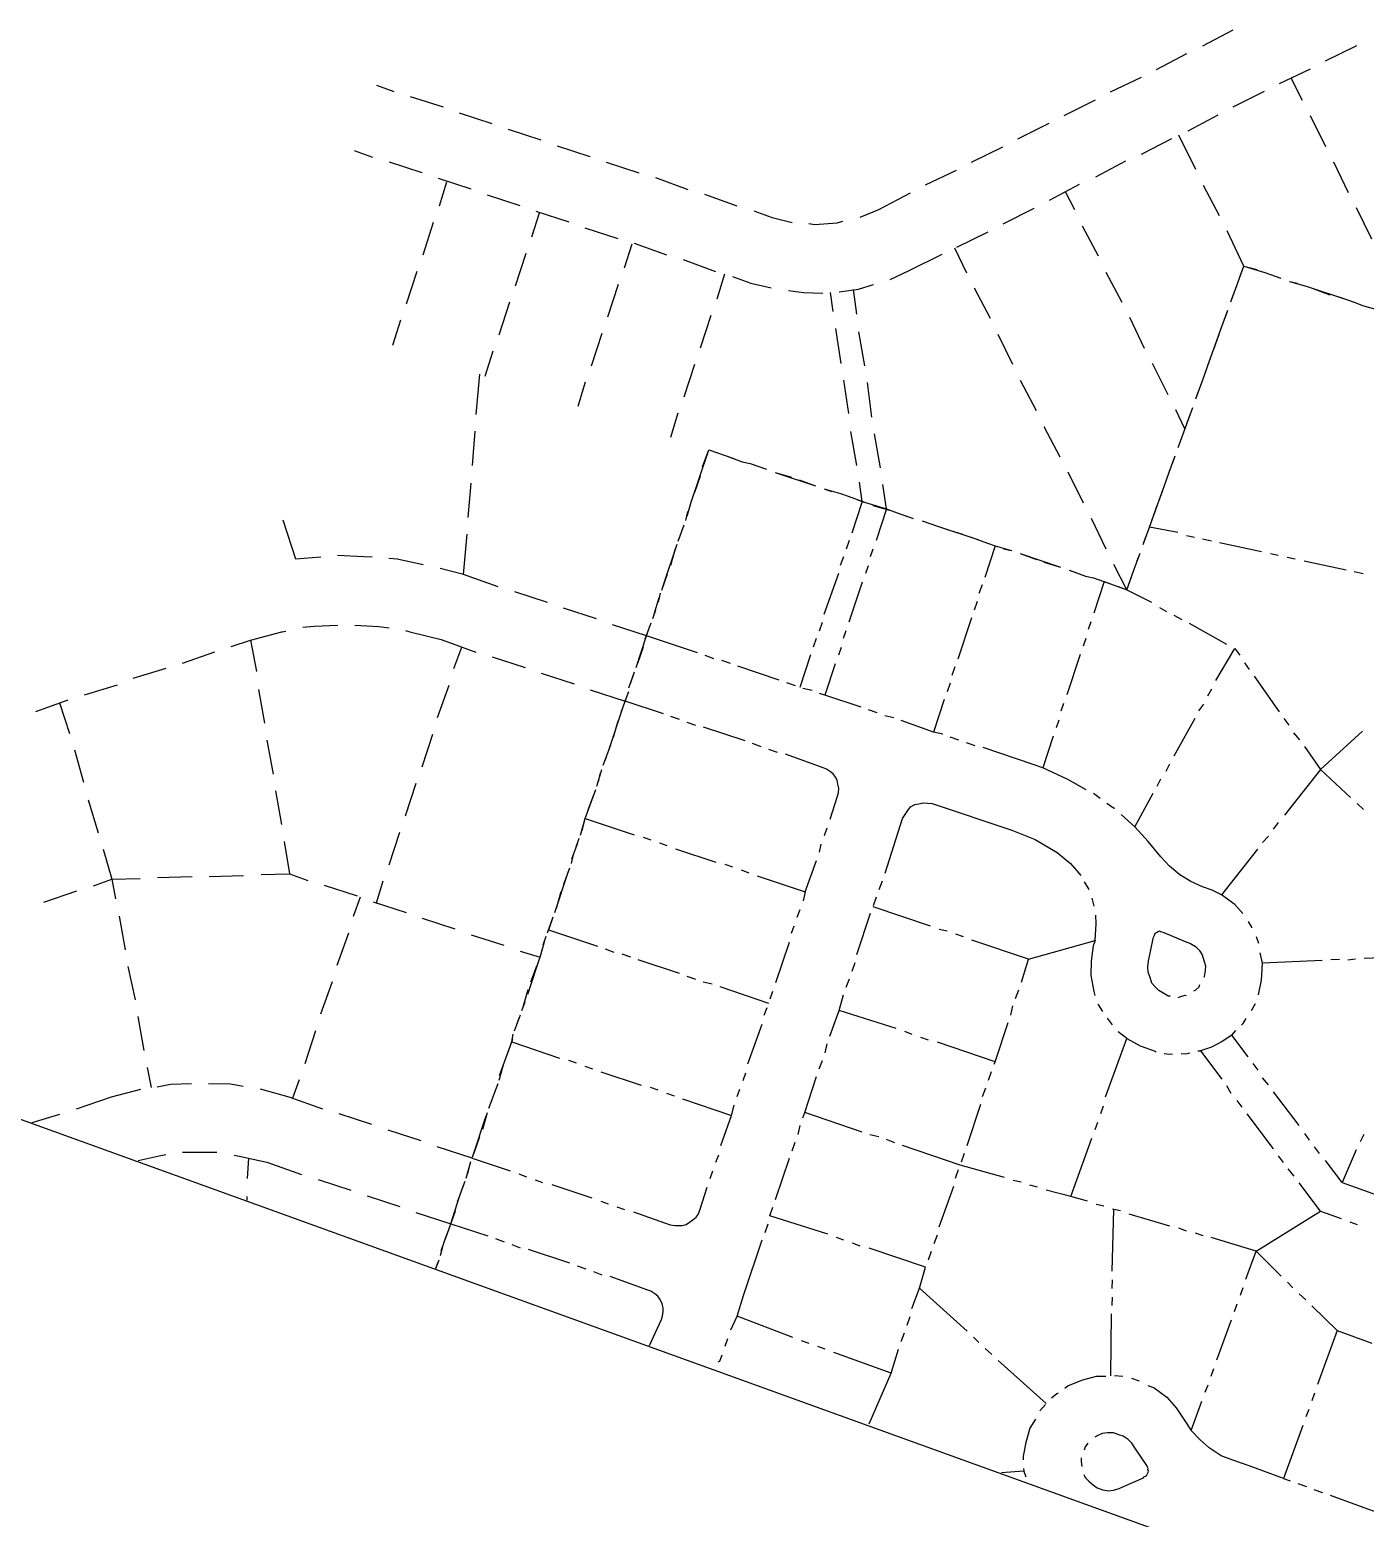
# Model space of a CAD drawing. Header units: feet. Extents: x 2484883 to 2491360, y 414166 to 419420.
# Drawn here: x 2485904 to 2487220, y 415310 to 416778 of the extents above; entities that cross this region are included whole.
import ezdxf

# ---------------------------------------------------------------- set-up
doc = ezdxf.new("R2010")
doc.units = ezdxf.units.FT
doc.layers.add('EXISTING_DETAIL', color=9, linetype='Continuous')
doc.layers.add('SITE_BASE', color=8, linetype='Continuous')

msp = doc.modelspace()

# ---------------------------------------------------------------- linework, layer by layer
at = {"layer": 'EXISTING_DETAIL'}
for p, q in [((2487129.8, 416535.7), (2487137.3, 416533)), ((2487145.8, 416529.9), (2487153.6, 416528.3)), ((2487162.1, 416525.2), (2487201.9, 416512)), ((2487088, 416509.9), (2487090.7, 416517.4)), ((2487210.4, 416509), (2487217.8, 416506.3)), ((2487082.3, 416494), (2487085, 416501.4)), ((2487065, 416446.1), (2487079.2, 416485.4)), ((2487059.2, 416430.1), (2487061.9, 416437.6)), ((2487053.4, 416414.2), (2487056.1, 416421.6)), ((2487036.1, 416366.3), (2487050.4, 416405.7)), ((2487030.4, 416350.4), (2487033, 416357.8)), ((2486606.4, 416352.1), (2486614.2, 416350.5)), ((2486622.7, 416347.4), (2486630.2, 416344.7)), ((2486638.7, 416341.6), (2486678.4, 416328.4)), ((2487024.6, 416334.4), (2487027.3, 416341.8)), ((2486687, 416325.4), (2486694.4, 416322.7)), ((2486703.3, 416320.7), (2486710.7, 416318)), ((2486550.6, 416294.1), (2486552.6, 416303)), ((2486724.6, 416313), (2486714.5, 416281.7)), ((2486748.4, 416305.6), (2486738.3, 416274.3)), ((2486544.8, 416278.1), (2486547.9, 416286.7)), ((2486767.5, 416298.7), (2486774.9, 416296)), ((2486783.8, 416293.9), (2486791.3, 416291.3)), ((2486799.8, 416288.2), (2486839.5, 416275)), ((2487035.8, 416282.2), (2487007.7, 416287.6)), ((2486528.5, 416229.9), (2486542.1, 416270.7)), ((2486711.8, 416274.3), (2486708.7, 416265.8)), ((2487001.5, 416270.6), (2487004.2, 416278)), ((2487052.1, 416277.5), (2487044.3, 416279.2)), ((2487068.9, 416273.9), (2487060, 416275.9)), ((2487118, 416263.3), (2487076.7, 416272.3)), ((2486706, 416258.3), (2486702.9, 416249.8)), ((2486735.2, 416265.8), (2486732.5, 416258.4)), ((2486864, 416266.2), (2486871.8, 416264.5)), ((2486880.3, 416261.5), (2486920.1, 416248.3)), ((2486995.7, 416254.6), (2486998.4, 416262.1)), ((2487134.7, 416259.7), (2487126.9, 416261.3)), ((2487151.4, 416256.1), (2487143.6, 416257.7)), ((2486701.3, 416242), (2486686.7, 416201.6)), ((2486730.5, 416249.5), (2486727.8, 416242)), ((2486928.6, 416245.2), (2486936, 416242.5)), ((2487201.6, 416245.1), (2487160.3, 416254)), ((2487218.3, 416241.5), (2487209.4, 416243.5)), ((2486724.7, 416233.5), (2486711.5, 416193.8)), ((2486842.7, 416230.6), (2486839.6, 416222.1)), ((2486944.6, 416239.4), (2486952.4, 416237.8)), ((2486963, 416234), (2486952.9, 416202.7)), ((2486985.4, 416225.9), (2487009.7, 416213.5)), ((2486523.8, 416213.6), (2486525.9, 416222.4)), ((2486838, 416214.2), (2486834.9, 416205.7)), ((2486518.1, 416197.6), (2486521.2, 416206.1)), ((2486832.2, 416198.3), (2486818.7, 416157.5)), ((2487017.5, 416208.3), (2487024.5, 416204.5)), ((2487031.6, 416200.8), (2487039.7, 416196.6)), ((2486685.1, 416193.7), (2486682, 416185.2)), ((2486708.5, 416185.3), (2486705.8, 416177.8)), ((2486949.9, 416194.2), (2486947.2, 416186.8)), ((2487046.8, 416192.9), (2487083.8, 416172.3)), ((2486562.3, 416163.6), (2486511.9, 416180.6)), ((2486679.3, 416177.8), (2486676.2, 416169.3)), ((2486703.8, 416168.9), (2486701.1, 416161.5)), ((2486945.1, 416177.9), (2486942.5, 416170.4)), ((2486578.3, 416157.8), (2486569.7, 416160.9)), ((2486594.6, 416153.1), (2486586.1, 416156.2)), ((2486673.5, 416161.8), (2486663.1, 416129.5)), ((2486698, 416153), (2486687.9, 416121.8)), ((2486939.4, 416161.9), (2486926.2, 416122.2)), ((2487101.3, 416153.9), (2487106.1, 416147.4)), ((2486496.1, 416133.4), (2486499.1, 416141.9)), ((2486642.8, 416136.8), (2486602, 416150.4)), ((2486816, 416150), (2486812.9, 416141.5)), ((2487110.9, 416140.8), (2487135.5, 416105.5)), ((2486491.4, 416117), (2486494.4, 416125.6)), ((2486658.8, 416131.1), (2486650.3, 416134.2)), ((2486675.1, 416126.4), (2486666.2, 416128.4)), ((2486811.3, 416133.7), (2486808.2, 416125.2)), ((2487065.4, 416121.2), (2487069.1, 416128.3)), ((2486475.1, 416068.8), (2486488.7, 416109.6)), ((2486528.6, 416103.6), (2486491, 416116)), ((2486805.5, 416117.7), (2486795, 416085.4)), ((2486923.1, 416113.7), (2486920.4, 416106.2)), ((2487056.4, 416106.4), (2487061.2, 416113.1)), ((2486544.5, 416097.8), (2486536, 416100.9)), ((2486560.5, 416092), (2486552, 416095.1)), ((2486739.4, 416104.4), (2486730.8, 416107.4)), ((2486755.7, 416099.7), (2486746.8, 416101.7)), ((2486918.4, 416097.3), (2486915.7, 416089.9)), ((2487032, 416062.3), (2487052.7, 416099.3)), ((2487140.3, 416098.9), (2487145.2, 416092.3)), ((2486609.1, 416076.9), (2486568.3, 416090.4)), ((2486819.9, 416077.6), (2486811.4, 416080.7)), ((2487149.6, 416084.7), (2487155.5, 416077.8)), ((2486625.1, 416071.1), (2486616.6, 416074.2)), ((2486641, 416065.3), (2486632.5, 416068.4)), ((2486835.9, 416071.9), (2486827.3, 416074.9)), ((2486469.3, 416052.8), (2486472.4, 416061.3)), ((2487024.1, 416047.1), (2487027.9, 416054.2)), ((2486464.6, 416036.5), (2486466.7, 416045.4)), ((2487015.2, 416032.3), (2487018.9, 416039.4)), ((2486959.1, 416020.1), (2486952.4, 416024.9)), ((2487212.3, 416015.2), (2487218.6, 416009.3)), ((2486451.6, 416000.3), (2486499.8, 415984.1)), ((2486687.3, 415983.7), (2486690, 415991.1)), ((2487134.5, 415996.4), (2487129.7, 415989.7)), ((2486442.6, 415972.3), (2486445.7, 415980.8)), ((2486508.7, 415982.1), (2486516.2, 415979.4)), ((2486524.7, 415976.3), (2486532.1, 415973.6)), ((2487124.9, 415983), (2487119, 415976.7)), ((2486437.9, 415956), (2486439.9, 415964.8)), ((2486540.6, 415970.5), (2486580.4, 415957.4)), ((2486682.6, 415967.3), (2486684.2, 415975.2)), ((2487114.2, 415970), (2487078.7, 415925.1)), ((2486421.7, 415907.7), (2486435.2, 415948.5)), ((2486589.3, 415955.4), (2486596.7, 415952.7)), ((2486605.2, 415949.6), (2486612.7, 415946.9)), ((2486668.4, 415928), (2486679.5, 415958.8)), ((2486741.4, 415930.4), (2486744.5, 415938.9)), ((2486948.2, 415930.2), (2486943.8, 415937.8)), ((2486735.6, 415914.5), (2486738.7, 415923)), ((2486953.2, 415914), (2486951.2, 415921.9)), ((2486660.6, 415903.1), (2486663.3, 415910.6)), ((2486719.4, 415866.2), (2486732.9, 415907)), ((2486792, 415894.1), (2486735.3, 415913.4)), ((2486415.5, 415890.7), (2486463.8, 415874.4)), ((2486415.9, 415891.7), (2486419, 415900.3)), ((2486654.8, 415887.2), (2486657.5, 415894.6)), ((2486808.4, 415889.4), (2486800.5, 415891)), ((2487109, 415892.5), (2487105.2, 415898.7)), ((2486410.1, 415875.8), (2486413.2, 415884.3)), ((2486639.6, 415838.5), (2486652.8, 415878.3)), ((2486824.3, 415883.6), (2486816.9, 415886.3)), ((2486888.5, 415861.6), (2486832.8, 415880.5)), ((2487115.4, 415877), (2487113.1, 415883.8)), ((2486395, 415827.2), (2486408.5, 415868)), ((2486471.2, 415871.7), (2486479.7, 415868.7)), ((2486487.6, 415867), (2486496.1, 415864)), ((2486503.5, 415861.3), (2486544.3, 415847.7)), ((2487178, 415860.4), (2487119.2, 415857.6)), ((2487195.1, 415861.4), (2487186.5, 415860.9)), ((2487210.9, 415861.7), (2487203.4, 415860.8)), ((2487278.3, 415865), (2487219.5, 415862.2)), ((2486551.8, 415845), (2486560.3, 415842)), ((2486714.7, 415849.9), (2486717.8, 415858.4)), ((2486567.7, 415839.3), (2486576.6, 415837.2)), ((2486584.1, 415834.6), (2486632.3, 415818.3)), ((2486633.9, 415822.6), (2486636.5, 415830)), ((2486708.9, 415833.9), (2486712, 415842.4)), ((2486875.7, 415822.9), (2486878.8, 415831.4)), ((2486389.2, 415811.2), (2486392.3, 415819.7)), ((2486871, 415806.6), (2486873, 415815.5)), ((2487108.4, 415811), (2487112.1, 415818)), ((2486383.4, 415795.2), (2486386.5, 415803.8)), ((2486628.1, 415806.6), (2486630.8, 415814.1)), ((2486758, 415793.3), (2486701.9, 415811.2)), ((2486966.1, 415803.5), (2486971, 415796.9)), ((2486611.8, 415758.4), (2486626.1, 415797.7)), ((2486773.9, 415787.5), (2486766.5, 415790.2)), ((2487088.8, 415786.8), (2487092.8, 415791.3)), ((2486379.1, 415780), (2486426.3, 415764.1)), ((2486688, 415769.3), (2486690, 415778.2)), ((2486789.9, 415781.8), (2486782.5, 415784.5)), ((2486855.6, 415760.4), (2486798.8, 415779.8)), ((2487055.5, 415771.2), (2487058, 415771.4)), ((2486435.2, 415762.1), (2486442.6, 415759.4)), ((2486451.1, 415756.3), (2486458.6, 415753.6)), ((2486682.2, 415753.4), (2486685.3, 415761.9)), ((2487114.8, 415752.1), (2487109.9, 415758.7)), ((2486467.1, 415750.6), (2486506.8, 415737.4)), ((2486607.1, 415742), (2486609.8, 415749.5)), ((2486849, 415742.4), (2486852.1, 415750.9)), ((2487125.1, 415737.6), (2487119.2, 415744.5)), ((2486362.5, 415730.6), (2486365.6, 415739.2)), ((2486515.7, 415735.4), (2486523.2, 415732.7)), ((2486531.7, 415729.6), (2486539.1, 415726.9)), ((2486601.4, 415726.1), (2486604.1, 415733.5)), ((2486843.3, 415726.4), (2486846.3, 415734.9)), ((2487088.4, 415729.2), (2487084, 415736.8)), ((2487155.2, 415697.8), (2487130, 415731)), ((2486356.7, 415714.7), (2486359.8, 415723.2)), ((2486547.6, 415723.8), (2486595.9, 415707.6)), ((2486828.1, 415677.8), (2486841.6, 415718.6)), ((2486959.8, 415709.5), (2486962.5, 415717)), ((2487099.2, 415715.7), (2487094.3, 415722.2)), ((2486340.5, 415666.4), (2486354, 415707.2)), ((2486661.3, 415688.8), (2486663.3, 415697.7)), ((2486724.6, 415691.1), (2486667.9, 415710.4)), ((2486954.1, 415693.6), (2486956.8, 415701)), ((2487130, 415674.5), (2487104, 415709.1)), ((2486741, 415686.4), (2486732.1, 415688.4)), ((2486756.9, 415680.6), (2486748.4, 415683.7)), ((2486930.2, 415627.6), (2486951, 415685.1)), ((2487165.6, 415683.2), (2487160.8, 415689.8)), ((2487215.7, 415682), (2487219.4, 415689)), ((2486580.4, 415661.5), (2486583.1, 415668.9)), ((2486655.5, 415672.8), (2486658.6, 415681.3)), ((2486822.3, 415661.8), (2486825.4, 415670.3)), ((2487175.3, 415670.1), (2487170.5, 415676.7)), ((2486335.8, 415650.1), (2486337.8, 415659)), ((2486340.1, 415665.4), (2486377.7, 415653)), ((2486639.2, 415624.6), (2486652.8, 415665.4)), ((2486816.5, 415645.9), (2486819.6, 415654.4)), ((2487139.7, 415661.3), (2487134.8, 415667.9)), ((2487150.4, 415647.8), (2487144.5, 415654.8)), ((2486330, 415634.1), (2486333.1, 415642.7)), ((2486386.2, 415649.9), (2486393.6, 415647.2)), ((2486402.2, 415644.1), (2486409.6, 415641.4)), ((2486418.5, 415639.4), (2486458.2, 415626.3)), ((2486574.7, 415645.5), (2486577.3, 415653)), ((2486881.2, 415641.7), (2486873.4, 415643.4)), ((2487197.5, 415641.6), (2487252.8, 415621.6)), ((2486800.3, 415597.6), (2486814.9, 415638)), ((2486897.5, 415637), (2486889.7, 415638.7)), ((2486466.8, 415623.2), (2486474.2, 415620.5)), ((2486482.7, 415617.4), (2486490.2, 415614.7)), ((2486962.9, 415618.2), (2486955.1, 415619.8)), ((2486970.9, 415554), (2486972.5, 415614.7)), ((2487027.9, 415598.3), (2486987.7, 415610.4)), ((2487176.4, 415613.2), (2487196.6, 415605.9)), ((2486319.1, 415600.8), (2486355.7, 415588.8)), ((2486628.8, 415592.3), (2486631.8, 415600.8)), ((2487044.2, 415593.6), (2487036.8, 415596.3)), ((2487205.1, 415602.8), (2487212.5, 415600.1)), ((2486363.1, 415586.1), (2486371.6, 415583)), ((2486379.1, 415580.3), (2486387.6, 415577.2)), ((2486706.6, 415584.6), (2486699.1, 415587.3)), ((2486722.5, 415578.8), (2486715.1, 415581.5)), ((2486795.6, 415581.3), (2486798.7, 415589.8)), ((2487060.6, 415588.9), (2487053.1, 415591.6)), ((2486309, 415569.6), (2486311.1, 415578.4)), ((2486395.4, 415575.6), (2486436.2, 415562.1)), ((2486789.8, 415565.3), (2486792.9, 415573.8)), ((2486304.4, 415556.8), (2486306.3, 415562.1)), ((2486443.7, 415559.4), (2486452.2, 415556.3)), ((2486459.6, 415553.6), (2486468.1, 415550.5)), ((2486828.1, 415494.9), (2486780.9, 415537.3)), ((2486970.9, 415537.1), (2486971.4, 415545.4)), ((2487099.7, 415537.5), (2487097, 415530)), ((2487149.1, 415537.7), (2487143.8, 415543.2)), ((2486970.8, 415520.3), (2486971.4, 415528.5)), ((2487093.9, 415521.5), (2487091.2, 415514.1)), ((2487161.7, 415525.9), (2487155.4, 415531.8)), ((2486656.2, 415488.5), (2486601.3, 415509.6)), ((2486768.9, 415500.7), (2486771.9, 415509.2)), ((2486969.8, 415450.9), (2486970.2, 415512.1)), ((2486763.1, 415484.8), (2486766.2, 415493.3)), ((2487088.1, 415505.6), (2487073.9, 415466.2)), ((2487192.7, 415495.4), (2487173.5, 415442.2)), ((2486589.5, 415480.2), (2486592.1, 415487.6)), ((2486672.2, 415482.8), (2486664.7, 415485.5)), ((2486688.1, 415477), (2486680.7, 415479.7)), ((2486753, 415453.5), (2486760.4, 415477.3)), ((2486839.6, 415483.6), (2486834.4, 415489.1)), ((2486852.2, 415471.8), (2486845.9, 415477.7)), ((2486905.8, 415423.6), (2486858.5, 415465.9)), ((2486981.6, 415450.3), (2486973.3, 415450.8)), ((2486997.9, 415445.6), (2486990.5, 415448.3)), ((2487070.8, 415457.7), (2487068.1, 415450.2)), ((2487065.1, 415441.7), (2487062.4, 415434.3)), ((2487170.4, 415433.7), (2487167.7, 415426.3)), ((2486905.4, 415422.5), (2486899.5, 415416.2)), ((2487164.7, 415417.8), (2487162, 415410.3)), ((2486884, 415356.8), (2486885.7, 415351.4)), ((2487140, 415349.7), (2487146.4, 415347.4)), ((2487153.9, 415344.7), (2487162.4, 415341.6)), ((2487169.8, 415338.9), (2487178.3, 415335.8))]:
    msp.add_line(p, q, dxfattribs=at)
for points in [[(2487093.8, 416525.9), (2487100.7, 416545), (2487121.3, 416538.8)], [(2486555.3, 416310.4), (2486573.4, 416364), (2486597.9, 416355.2)], [(2486719.3, 416314.9), (2486724.6, 416313), (2486748.4, 416305.6), (2486759, 416301.7)], [(2487007.3, 416286.5), (2487007.7, 416287.6), (2487021.5, 416325.9)], [(2486848, 416271.9), (2486855.5, 416269.2), (2486845.4, 416238)], [(2486960.9, 416234.7), (2486963, 416234), (2486985.4, 416225.9), (2486992.7, 416246.1)], [(2486501.8, 416149.3), (2486511.9, 416180.6), (2486515.4, 416190.1)], [(2487073.3, 416136.4), (2487092, 416168.1), (2487096.8, 416161.5)], [(2486723.4, 416110.1), (2486687.9, 416121.8), (2486682.6, 416123.7)], [(2486803.9, 416083.4), (2486795, 416085.4), (2486763.1, 416097)], [(2486912.7, 416081.4), (2486902.6, 416050.2), (2486893, 416053.6), (2486843.7, 416070.2)], [(2487217.6, 416086.6), (2487176.3, 416048.6), (2487140.8, 416003.7)], [(2487160.4, 416071.2), (2487176.3, 416048.6), (2487206, 416021)], [(2486693.1, 415999.6), (2486700.1, 416022.3), (2486701.2, 416025.5), (2486701.7, 416030.2), (2486700.7, 416034.1), (2486699.8, 416038.1), (2486698.4, 416041), (2486696, 416044.3), (2486693.2, 416046.5), (2486689.3, 416049.1), (2486686.1, 416050.2), (2486648.9, 416063.7)], [(2486945.3, 416028.7), (2486927.3, 416038.8), (2486902.6, 416050.2)], [(2486448.4, 415988.2), (2486451.6, 416000.3), (2486461.9, 416029.1)], [(2486979.8, 416004.2), (2486993.4, 415992.1), (2487011.4, 416025.2)], [(2486747.2, 415946.4), (2486764.3, 416000.3), (2486766.9, 416004.2), (2486769.5, 416008.1), (2486772.1, 416011.9), (2486776.4, 416014), (2486780.4, 416014.9), (2486784.4, 416015.9), (2486789, 416015.4), (2486793.6, 416015), (2486872.1, 415989), (2486895.1, 415979.5), (2486916.9, 415966.8), (2486929.9, 415956.1), (2486940, 415944)], [(2486973.5, 416010.1), (2486972.4, 416010.5), (2486965.7, 416015.3)], [(2487099.7, 415906.7), (2487092, 415915.5), (2487078.7, 415925.1), (2487069.5, 415929.7), (2487059.9, 415933.1), (2487048.6, 415938.4), (2487037.7, 415944.8), (2487027.5, 415953.3), (2487018.8, 415962.4), (2487006.3, 415977.8), (2486993.4, 415992.1)], [(2486621.2, 415943.8), (2486668.4, 415928), (2486666.3, 415919.1)], [(2486954.1, 415880), (2486955.2, 415896.4), (2486954.7, 415905)], [(2487028.2, 415825.5), (2487026.8, 415824.8), (2487021.8, 415827.8), (2487016.9, 415830.8), (2487013.4, 415834.5), (2487009.9, 415838.1), (2487008.3, 415843.5), (2487006.6, 415849), (2487006, 415854), (2487006.9, 415859.7), (2487011.4, 415882.1), (2487011.8, 415883.2), (2487012.6, 415885.3), (2487012.9, 415886.4), (2487013.3, 415887.4), (2487014.8, 415888.1), (2487016.2, 415888.8), (2487017.7, 415889.5), (2487018.7, 415889.1), (2487020.9, 415888.3), (2487021.9, 415887.9), (2487042.8, 415879.2), (2487048.1, 415877.2), (2487053.1, 415874.3), (2487056.6, 415870.6), (2487059.7, 415865.9), (2487061.3, 415860.5), (2487063, 415855), (2487062.5, 415850.4), (2487061.6, 415844.7), (2487061.2, 415843.6)], [(2486881.5, 415838.9), (2486888.5, 415861.6), (2486954.1, 415880), (2486952.2, 415874.7), (2486950.4, 415859.7), (2486950, 415845.4), (2486952.8, 415829.9), (2486953.8, 415826)], [(2487115.2, 415826.5), (2487118.1, 415841.1), (2487119.2, 415857.6), (2487117, 415868)], [(2487051.6, 415830.3), (2487053.1, 415831), (2487056.7, 415834.5), (2487057.5, 415836.6)], [(2486692.7, 415785.7), (2486701.9, 415811.2), (2486706.2, 415826.5)], [(2486956.8, 415817.6), (2486957.5, 415816.2), (2486961.3, 415810)], [(2487036.1, 415823.9), (2487037.5, 415824.6), (2487042.9, 415826.2), (2487044, 415825.8)], [(2487098.3, 415796.6), (2487100.2, 415798.3), (2487103.2, 415803.2)], [(2486367.2, 415747), (2486379.1, 415780), (2486380.7, 415787.8)], [(2486854.8, 415758.3), (2486855.6, 415760.4), (2486868.3, 415799.1)], [(2486964.5, 415725.9), (2486985.3, 415783.3), (2486976.9, 415790)], [(2487105.1, 415765.3), (2487088.8, 415786.8), (2487079.3, 415780.6), (2487068.8, 415774.8), (2487058, 415771.4), (2487079.1, 415743.4)], [(2486985.3, 415783.3), (2486998.4, 415776.2), (2487013.3, 415770.8), (2487014.3, 415770.4)], [(2487022.1, 415768.8), (2487027.8, 415767.9), (2487030.4, 415768.2)], [(2487039, 415768.7), (2487043.6, 415768.2), (2487047.6, 415769.2)], [(2486666, 415705.1), (2486667.9, 415710.4), (2486679.5, 415745.9)], [(2486585.1, 415677.8), (2486595.9, 415707.6), (2486598.3, 415717.6)], [(2486864.9, 415646.4), (2486821.1, 415658.6), (2486764.4, 415677.9)], [(2487211.5, 415673.8), (2487197.5, 415641.6), (2487181.2, 415663.2)], [(2487137.5, 415549), (2487112.8, 415573.6), (2487176.4, 415613.2), (2487155.3, 415641.3)], [(2486313.7, 415585.9), (2486319.1, 415600.8), (2486327.3, 415626.7)], [(2486499, 415612.7), (2486535.2, 415599.6), (2486539.9, 415599.2), (2486543.4, 415599.1), (2486547, 415599), (2486551, 415600), (2486554.2, 415602.4), (2486557.5, 415604.8), (2486560.8, 415607.2), (2486563, 415610), (2486564.6, 415614.3), (2486571.6, 415637)], [(2486946.6, 415622.9), (2486930.2, 415627.6), (2486906, 415633.9)], [(2486690.6, 415590.4), (2486633.5, 415608.6), (2486636.6, 415617.1)], [(2486979.2, 415613.5), (2486972.5, 415614.7), (2486971.4, 415615.1)], [(2486595.2, 415496.2), (2486601.3, 415509.6), (2486607.5, 415530.2), (2486626.1, 415584.8)], [(2487102.8, 415546), (2487112.8, 415573.6), (2487068.4, 415587.3)], [(2486773.6, 415517.1), (2486780.9, 415537.3), (2486787.1, 415557.9), (2486731.4, 415576.8)], [(2486515, 415480.6), (2486526.8, 415506.5), (2486527.9, 415509.7), (2486528.4, 415514.3), (2486528.5, 415517.9), (2486527.5, 415521.8), (2486525.5, 415526.2), (2486523.1, 415529.5), (2486520.3, 415531.7), (2486516.4, 415534.3), (2486513.2, 415535.4), (2486476, 415548.9)], [(2487167.9, 415520), (2487192.7, 415495.4), (2487226.8, 415483.1)], [(2486582.6, 415464.6), (2486584.1, 415465.3), (2486586.4, 415471.7)], [(2486731.4, 415403.6), (2486753, 415453.5), (2486696.6, 415473.9)], [(2486964.7, 415450.3), (2486955.1, 415450.2), (2486941.8, 415446.6), (2486927.7, 415440.9), (2486924.4, 415438.5)], [(2486917.8, 415433.6), (2486916.4, 415433), (2486911.3, 415428.8)], [(2487006, 415441.4), (2487012.4, 415439.1), (2487024.7, 415429.9), (2487034.1, 415419.3), (2487042.7, 415406.5), (2487048.9, 415397.1)], [(2487158.9, 415401.8), (2487140, 415349.7), (2487106, 415362), (2487090, 415367.8), (2487078.3, 415372), (2487066.7, 415379.8), (2487057.6, 415387.9), (2487048.9, 415397.1), (2487059.3, 415425.8)], [(2486895.3, 415408.1), (2486889.8, 415399.3), (2486885.8, 415385.1), (2486883.3, 415371.5), (2486883.2, 415368)], [(2486943, 415353.6), (2486944.3, 415350.7), (2486947.8, 415347), (2486952.4, 415343), (2486956.3, 415340.4), (2486961.6, 415338.4), (2486967.3, 415337.6), (2486972.3, 415338.2), (2486977.7, 415339.8), (2486982.1, 415341.9), (2487001.9, 415350.3), (2487002.3, 415351.4), (2487003.8, 415352), (2487005.2, 415352.7), (2487005.6, 415353.8), (2487006.4, 415355.9), (2487006.8, 415357), (2487006.1, 415358.4), (2487006.5, 415359.5), (2487005.8, 415360.9), (2487005.1, 415362.4), (2486993.4, 415379.9), (2486990.3, 415384.6), (2486986.8, 415388.2), (2486981.9, 415391.2), (2486977.6, 415392.8), (2486972.3, 415394.7), (2486966.2, 415394.5), (2486961.2, 415393.9), (2486956.8, 415391.9), (2486953.9, 415390.5)], [(2486947, 415384.6), (2486944.4, 415380.7), (2486943.2, 415377.5)], [(2486940.5, 415370.1), (2486940.5, 415366.5), (2486941, 415361.5)], [(2487185.8, 415333.1), (2487226.2, 415318.5), (2487230.5, 415317), (2487234, 415316.9), (2487239.1, 415317.5), (2487243, 415318.5), (2487246.3, 415320.9), (2487250, 415324.4), (2487252.6, 415328.2), (2487254.8, 415331), (2487266.7, 415364)], [(2486883.7, 415359.4), (2486884, 415356.8), (2486861.8, 415355.3)]]:
    msp.add_lwpolyline(points, dxfattribs=at)
at = {"layer": 'SITE_BASE'}
for p, q in [((2487089.8, 416777.5), (2487060, 416761.8)), ((2487044.1, 416754.3), (2487014.4, 416738.6)), ((2487211.8, 416762.3), (2487181, 416746.9)), ((2486999.5, 416730.8), (2486969.1, 416716.5)), ((2487166.1, 416739.1), (2487135.7, 416724.8)), ((2487158.5, 416708.1), (2487147.3, 416730.3)), ((2486263.2, 416716.7), (2486246.1, 416722.9)), ((2486311.8, 416701.6), (2486279.5, 416712)), ((2487120.8, 416717), (2487090, 416701.6)), ((2486360, 416685.3), (2486327.8, 416695.8)), ((2486954.2, 416708.6), (2486923.4, 416693.3)), ((2486908.6, 416685.5), (2486877.8, 416670.1)), ((2487075.1, 416693.8), (2487045.4, 416678.1)), ((2487181.7, 416662.5), (2487166.4, 416693.3)), ((2486408.3, 416669.1), (2486376, 416679.6)), ((2487029.5, 416670.6), (2486999.7, 416654.9)), ((2487053.4, 416640.3), (2487036.7, 416674)), ((2486242.2, 416652.2), (2486224.1, 416658.7)), ((2486456.6, 416652.8), (2486424.3, 416663.3)), ((2486862.9, 416662.3), (2486832.1, 416647)), ((2486290.8, 416637), (2486258.6, 416647.4)), ((2486504.8, 416636.6), (2486472.5, 416647.1)), ((2486817.2, 416639.1), (2486786.8, 416624.8)), ((2486984.2, 416648.5), (2486954.5, 416632.8)), ((2487203.8, 416617.2), (2487189.6, 416647.6)), ((2486339.1, 416620.7), (2486306.8, 416631.2)), ((2486307.9, 416604.3), (2486315.3, 416628.1)), ((2486553.1, 416620.3), (2486521.1, 416631.9)), ((2486938.5, 416625.3), (2486908.8, 416609.6)), ((2487076.6, 416594.6), (2487060.9, 416624.4)), ((2486387.4, 416604.5), (2486355.1, 416615)), ((2486601.3, 416604.1), (2486569.4, 416615.6)), ((2486934.3, 416600.4), (2486925.1, 416618.1)), ((2486399.1, 416573.8), (2486406.5, 416597.6)), ((2486435.6, 416588.2), (2486403.3, 416598.7)), ((2486893.9, 416601.7), (2486863.1, 416586.4)), ((2487227, 416571.5), (2487211.7, 416602.3)), ((2486291.7, 416556.1), (2486302.1, 416588.4)), ((2486483.9, 416572), (2486451.6, 416582.5)), ((2486848.3, 416578.6), (2486817.5, 416563.2)), ((2486957.5, 416554.7), (2486941.8, 416584.4)), ((2487100.7, 416545), (2487084.4, 416579.8)), ((2486490.3, 416543.2), (2486497.7, 416567)), ((2486532.1, 416555.8), (2486500.2, 416567.3)), ((2486382.9, 416525.5), (2486393.3, 416557.8)), ((2486580.4, 416539.5), (2486548.4, 416551.1)), ((2486827.6, 416537.9), (2486816, 416562.6)), ((2486275.4, 416507.8), (2486285.9, 416540.1)), ((2486581.5, 416512.7), (2486589.3, 416537.5)), ((2486980.7, 416509), (2486965, 416538.8)), ((2487121.3, 416538.8), (2487137.3, 416533)), ((2486474, 416495), (2486484.5, 416527.3)), ((2486719.2, 416497.7), (2486715.9, 416521.8)), ((2486851.1, 416493.3), (2486835.4, 416523.1)), ((2487088, 416509.9), (2487093.8, 416525.9)), ((2487145.8, 416529.9), (2487162.1, 416525.2)), ((2487169.6, 416522.5), (2487185.5, 416516.8)), ((2486366.6, 416477.3), (2486377.1, 416509.6)), ((2486696, 416500.1), (2486693.3, 416519.1)), ((2487194.4, 416514.7), (2487210.4, 416509)), ((2487217.8, 416506.3), (2487234.2, 416501.6)), ((2486261.9, 416467), (2486269.7, 416491.9)), ((2486565.2, 416464.4), (2486575.7, 416496.7)), ((2487002.8, 416463.8), (2486988.5, 416494.2)), ((2487079.2, 416485.4), (2487085, 416501.4)), ((2486457.8, 416446.7), (2486468.3, 416479)), ((2486704, 416449.1), (2486698.5, 416483.6)), ((2486727.2, 416446.7), (2486721.3, 416480.1)), ((2486873.2, 416448.1), (2486858.6, 416477.4)), ((2487070.7, 416462), (2487076.5, 416478)), ((2486353.1, 416436.5), (2486360.8, 416461.3)), ((2486549, 416416.1), (2486559.5, 416448.4)), ((2487026, 416418.1), (2487010.7, 416448.9)), ((2487061.9, 416437.6), (2487067.7, 416453.5)), ((2486344.2, 416398.8), (2486347.7, 416438.4)), ((2486711.4, 416399.5), (2486706.5, 416432.6)), ((2486896.4, 416402.4), (2486880.7, 416432.1)), ((2486444.6, 416407), (2486452, 416430.8)), ((2486734.2, 416396.1), (2486729.7, 416430.2)), ((2487053.4, 416414.2), (2487059.2, 416430.1)), ((2487042.7, 416384.4), (2487033.8, 416403.2)), ((2487044.6, 416389.7), (2487050.4, 416405.7)), ((2486535.8, 416376.4), (2486543.2, 416400.2)), ((2486340.5, 416348.4), (2486343.1, 416382.3)), ((2486719.4, 416348.5), (2486713.4, 416381.9)), ((2486742.6, 416346.2), (2486736.6, 416379.6)), ((2486919.6, 416356.7), (2486903.9, 416386.5)), ((2487036.1, 416366.3), (2487041.9, 416382.3)), ((2486590.5, 416357.9), (2486606.4, 416352.1)), ((2487027.3, 416341.8), (2487033, 416357.8)), ((2486614.2, 416350.5), (2486630.2, 416344.7)), ((2486336.3, 416297), (2486339, 416330.9)), ((2486559.5, 416322.1), (2486565.3, 416338.1)), ((2486638.7, 416341.6), (2486655, 416336.9)), ((2486662.5, 416334.2), (2486678.4, 416328.4)), ((2486724.6, 416313), (2486721.8, 416332)), ((2486748.4, 416305.6), (2486745, 416329.6)), ((2486942.8, 416311.1), (2486927.5, 416341.9)), ((2487018.8, 416318.4), (2487024.6, 416334.4)), ((2486552.1, 416298.4), (2486556.8, 416314.7)), ((2486687, 416325.4), (2486703.3, 416320.7)), ((2486710.7, 416318), (2486726.7, 416312.2)), ((2486735.2, 416309.1), (2486751.5, 416304.4)), ((2486759, 416301.7), (2486774.9, 416296)), ((2487010, 416294), (2487015.7, 416309.9)), ((2486543.3, 416273.9), (2486549, 416289.8)), ((2486783.8, 416293.9), (2486799.8, 416288.2)), ((2486807.2, 416285.5), (2486823.6, 416280.8)), ((2486964.9, 416265.8), (2486950.6, 416296.2)), ((2487001.5, 416270.6), (2487007.3, 416286.5)), ((2486331.7, 416240.9), (2486335.2, 416280.6)), ((2486832.1, 416277.7), (2486848, 416271.9)), ((2486535.9, 416250.1), (2486540.6, 416266.4)), ((2486855.5, 416269.2), (2486871.8, 416264.5)), ((2486880.3, 416261.5), (2486896.3, 416255.7)), ((2486992.7, 416246.1), (2486998.4, 416262.1)), ((2486527, 416225.6), (2486532.8, 416241.6)), ((2486903.7, 416253), (2486920.1, 416248.3)), ((2486928.6, 416245.2), (2486944.6, 416239.4)), ((2486985.4, 416225.9), (2486972.7, 416250.9)), ((2486952.4, 416237.8), (2486968.3, 416232.1)), ((2486414.4, 416213.4), (2486382.1, 416223.9)), ((2486519.6, 416201.8), (2486524.3, 416218.2)), ((2486462.6, 416197.2), (2486430.3, 416207.7)), ((2486511.9, 416180.6), (2486478.6, 416191.4)), ((2486510.8, 416177.4), (2486516.5, 416193.3)), ((2486121.8, 416176.1), (2486127.5, 416145.2)), ((2486322.2, 416148.1), (2486329.9, 416169.4)), ((2486503.4, 416153.6), (2486509.1, 416169.6)), ((2486054.7, 416153.5), (2486086.5, 416164.8)), ((2486360, 416159.7), (2486392.3, 416149.2)), ((2486006, 416138.6), (2486038.5, 416148.5)), ((2486408.3, 416143.5), (2486440.6, 416133)), ((2486494.5, 416129.1), (2486500.3, 416145.1)), ((2485958, 416122.3), (2485990.5, 416132.2)), ((2486129.5, 416127.6), (2486135.5, 416094.2)), ((2486305.9, 416099.9), (2486317.5, 416131.8)), ((2486456.5, 416127.2), (2486491, 416116)), ((2485910, 416105.9), (2485941.8, 416117.3)), ((2485933.5, 416114.3), (2485943.1, 416084.3)), ((2486487.1, 416105.3), (2486492.9, 416121.3)), ((2486479.3, 416080.5), (2486484, 416096.8)), ((2486290.8, 416051.3), (2486301.2, 416083.6)), ((2485948.1, 416068.1), (2485956.9, 416036.1)), ((2486137.9, 416077.6), (2486143.9, 416044.2)), ((2486470.9, 416057.1), (2486476.7, 416073.1)), ((2486274.5, 416003), (2486285, 416035.3)), ((2486463.1, 416032.2), (2486467.8, 416048.6)), ((2486146.3, 416027.7), (2486152.3, 415994.3)), ((2486454.6, 416008.8), (2486460.4, 416024.8)), ((2485961.5, 416018.8), (2485971.4, 415986.3)), ((2486446.9, 415984), (2486451.6, 416000.3)), ((2486154.7, 415977.8), (2486160, 415945.8)), ((2486258.3, 415954.8), (2486268.8, 415987)), ((2486438.4, 415960.6), (2486444.2, 415976.5)), ((2486430.6, 415935.7), (2486436.4, 415951.7)), ((2486030, 415942.3), (2486064.1, 415943.2)), ((2486080.9, 415943.1), (2486114.9, 415944.1)), ((2486194.4, 415934.5), (2486226.7, 415924.1)), ((2486245.9, 415917.1), (2486252.5, 415938.8)), ((2485917.8, 415917.9), (2485950.6, 415928.9)), ((2486229.9, 415922.9), (2486223, 415903.8)), ((2486242.7, 415918.3), (2486275, 415907.8)), ((2486423.2, 415912), (2486427.9, 415928.3)), ((2485992.2, 415904.2), (2485998.2, 415870.8)), ((2486414.4, 415887.5), (2486420.1, 415903.4)), ((2486290.9, 415902), (2486323.2, 415891.6)), ((2486218.3, 415887.4), (2486206.8, 415855.5)), ((2486339.2, 415885.8), (2486371.5, 415875.3)), ((2486000.6, 415854.3), (2486008, 415821.5)), ((2486398.1, 415839.2), (2486403.9, 415855.2)), ((2486202.1, 415839.2), (2486190.5, 415807.3)), ((2486390.7, 415815.5), (2486395.4, 415831.8)), ((2486010.5, 415805), (2486016.4, 415771.6)), ((2486381.9, 415791), (2486387.7, 415806.9)), ((2486185.8, 415790.9), (2486175.3, 415758.6)), ((2486374.5, 415767.2), (2486380.3, 415783.2)), ((2486366.7, 415742.3), (2486371.4, 415758.7)), ((2486019.9, 415754.7), (2486023.8, 415735.2)), ((2486169.6, 415742.7), (2486163, 415724.6)), ((2486358.2, 415718.9), (2486364, 415734.9)), ((2485906.6, 415700.6), (2485933.6, 415708.9)), ((2486241.4, 415698.6), (2486209.2, 415709.1)), ((2486350.5, 415694.1), (2486355.2, 415710.4)), ((2486289.7, 415682.4), (2486257.4, 415692.9)), ((2486342, 415670.7), (2486347.8, 415686.7)), ((2486340.1, 415665.4), (2486305.7, 415676.6)), ((2486118.8, 415645.5), (2486120, 415665.6)), ((2486334.2, 415645.8), (2486338.9, 415662.2)), ((2486188.2, 415644.5), (2486220.5, 415634)), ((2486118.3, 415624.1), (2486118.4, 415627.7)), ((2486236.5, 415628.3), (2486268.8, 415617.8)), ((2486325.8, 415622.4), (2486331.5, 415638.4)), ((2486284.7, 415612), (2486319.1, 415600.8)), ((2486318, 415597.6), (2486323.7, 415613.6)), ((2486309.5, 415574.2), (2486315.3, 415590.1)), ((2486304.4, 415556.8), (2486307.5, 415565.3))]:
    msp.add_line(p, q, dxfattribs=at)
for points in [[(2486094.4, 419420.2), (2491359.8, 417516.5), (2490148.3, 414165.8), (2484882.9, 416069.5), (2486094.4, 419420.2)], [(2486771.9, 416617), (2486740.8, 416600.6), (2486722.3, 416592.8)], [(2486617.6, 416599.4), (2486635.7, 416592.9), (2486655.6, 416588.1)], [(2486672.1, 416586.9), (2486677.8, 416586.1), (2486700, 416587.7), (2486705.4, 416589.3)], [(2486803, 416556.4), (2486770.7, 416540.4), (2486751.9, 416531.6)], [(2486596.7, 416534.8), (2486614.8, 416528.3), (2486634.7, 416523.5)], [(2487096.5, 416533.3), (2487100.7, 416545), (2487113.9, 416541.5)], [(2486651.8, 416520.9), (2486666.8, 416519.1), (2486685.7, 416518.3)], [(2486701.9, 416519.6), (2486720.9, 416522.4), (2486735.7, 416526.7)], [(2486567.3, 416347), (2486573.4, 416364), (2486581.9, 416360.9)], [(2486191.1, 416258.1), (2486166.4, 416256.2), (2486153.8, 416294.4)], [(2486241.6, 416257.9), (2486233.4, 416258.4), (2486207.3, 416259.5)], [(2486291.8, 416250.5), (2486266.2, 416256.2), (2486258, 416256.7)], [(2486365.7, 416228.6), (2486331.7, 416240.9), (2486308.6, 416246.9)], [(2486976.8, 416229), (2486985.4, 416225.9), (2486990, 416238.7)], [(2486102.7, 416169.8), (2486121.8, 416176.1), (2486152.4, 416184.3), (2486156.4, 416185.2)], [(2486207.7, 416190.7), (2486184.4, 416189.5), (2486173.3, 416188.7)], [(2486258.4, 416188), (2486248.1, 416189.4), (2486224.5, 416190.7)], [(2486274.5, 416185.8), (2486278.7, 416184.3), (2486309.7, 416176.7), (2486343.7, 416164.4)], [(2485976.4, 415970.1), (2485984.9, 415940.5), (2485988.7, 415921.1)], [(2485966.9, 415933.8), (2485984.9, 415940.5), (2486012.8, 415941.3)], [(2486132.1, 415945.1), (2486160, 415945.8), (2486178.1, 415939.2)], [(2486387.4, 415869.6), (2486407, 415863.7), (2486411.7, 415880)], [(2486013.3, 415733), (2485984.2, 415725.5), (2485949.9, 415713.9)], [(2486063.6, 415738.9), (2486042.8, 415738), (2486029.8, 415735.5)], [(2486114.3, 415736.2), (2486101.8, 415738.3), (2486080.4, 415738.8)], [(2486192.8, 415713.8), (2486159.8, 415725.7), (2486131.4, 415733.6)], [(2486038.2, 415668.7), (2486031.7, 415667.4), (2486010.8, 415662.9)], [(2486088.3, 415671), (2486084.8, 415671.1), (2486058.3, 415671), (2486054.7, 415671.1)], [(2486105.4, 415668.4), (2486112.2, 415667.2), (2486137.8, 415661.5), (2486171.9, 415649.2)]]:
    msp.add_lwpolyline(points, dxfattribs=at)

doc.saveas('drawing.dxf')
